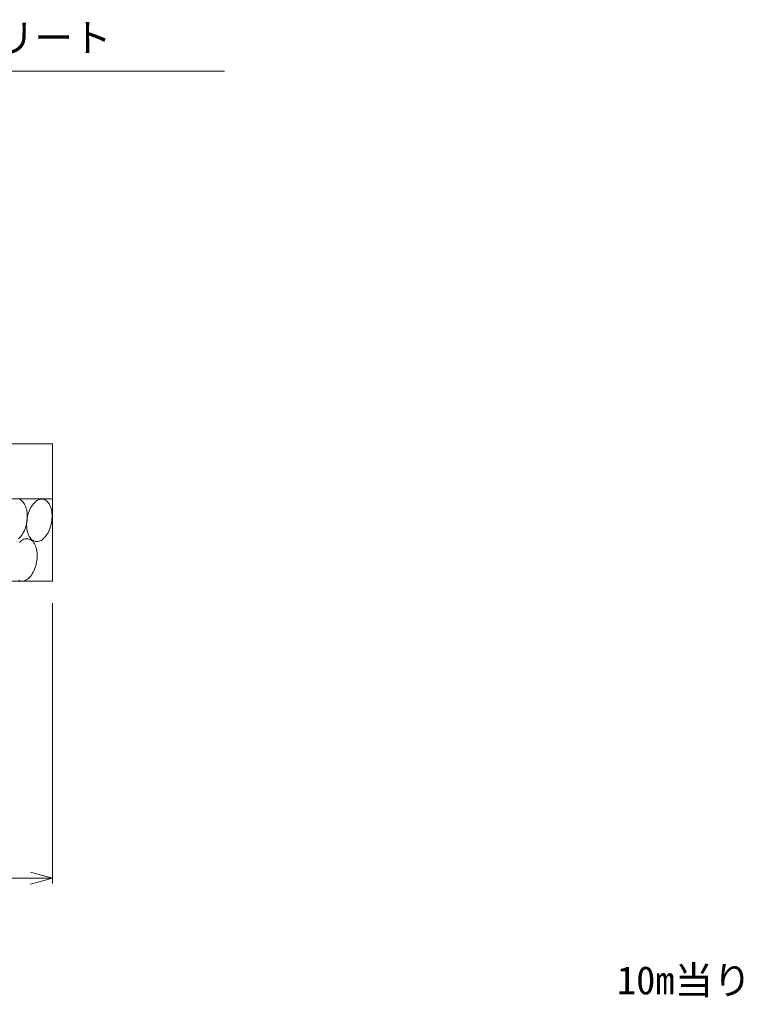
# Model space of a CAD drawing. Units: millimetres, scale not verified. Extents: x 0 to 252300, y 59400 to 118800.
# Drawn here: x 42063 to 48651, y 72455 to 81351 of the extents above; entities that cross this region are included whole.
import ezdxf
from ezdxf.enums import TextEntityAlignment as Align

# ---------------------------------------------------------------- set-up
doc = ezdxf.new("R2010")
doc.units = ezdxf.units.MM
doc.header["$LTSCALE"] = 300
for name, color, linetype, lineweight in [('0_2', 1, 'Continuous', 18), ('D-DCR', 7, 'Continuous', 18), ('D-STR', 1, 'Continuous', 18), ('D-STR-DIM', 7, 'Continuous', 18), ('D-STR-HTXT', 7, 'Continuous', 18)]:
    doc.layers.add(name, color=color, linetype=linetype, lineweight=lineweight)
doc.layers.add('D-MTR-TXT', color=1, linetype='Continuous')
doc.styles.add('ＭＳ ゴシック', font='')
doc.styles.get('ＭＳ ゴシック').set_extended_font_data('MS Gothic')

msp = doc.modelspace()

# ---------------------------------------------------------------- linework, layer by layer
at = {"layer": '0_2'}
for p, q in [((42162.9, 73594.3), (42362.9, 73540.7)), ((42362.9, 73540.7), (42162.9, 73487.1)), ((42362.9, 73540.7), (42162.9, 73540.7))]:
    msp.add_line(p, q, dxfattribs=at)
at = {"layer": 'D-DCR'}
for p, q in [((42070.5, 76981.4), (42061.3, 76985.3)), ((42079.3, 76976.1), (42070.5, 76981.4)), ((42087.7, 76969.5), (42079.3, 76976.1)), ((42095.5, 76961.5), (42087.7, 76969.5)), ((42102.7, 76952.2), (42095.5, 76961.5)), ((42109.2, 76941.8), (42102.7, 76952.2)), ((42197.7, 76955.4), (42188.6, 76945.3)), ((42207.1, 76964.2), (42197.7, 76955.4)), ((42216.9, 76971.8), (42207.1, 76964.2)), ((42226.8, 76978), (42216.9, 76971.8)), ((42236.9, 76982.8), (42226.8, 76978)), ((42247, 76986.2), (42236.9, 76982.8)), ((42257.1, 76988.2), (42247, 76986.2)), ((42267, 76988.7), (42257.1, 76988.2)), ((42276.8, 76987.7), (42267, 76988.7)), ((42286.3, 76985.3), (42276.8, 76987.7)), ((42295.5, 76981.4), (42286.3, 76985.3)), ((42304.3, 76976.1), (42295.5, 76981.4)), ((42312.7, 76969.5), (42304.3, 76976.1)), ((42320.5, 76961.5), (42312.7, 76969.5)), ((42327.7, 76952.2), (42320.5, 76961.5)), ((42334.2, 76941.8), (42327.7, 76952.2)), ((42115.1, 76930.2), (42109.2, 76941.8)), ((42120.2, 76917.7), (42115.1, 76930.2)), ((42124.6, 76904.2), (42120.2, 76917.7)), ((42128.1, 76889.8), (42124.6, 76904.2)), ((42130.8, 76874.8), (42128.1, 76889.8)), ((42132.7, 76859.1), (42130.8, 76874.8)), ((42144.7, 76864.3), (42139.7, 76848.3)), ((42150.4, 76879.7), (42144.7, 76864.3)), ((42156.8, 76894.5), (42150.4, 76879.7)), ((42163.9, 76908.6), (42156.8, 76894.5)), ((42171.6, 76921.8), (42163.9, 76908.6)), ((42179.8, 76934.1), (42171.6, 76921.8)), ((42188.6, 76945.3), (42179.8, 76934.1)), ((42340.1, 76930.2), (42334.2, 76941.8)), ((42345.2, 76917.7), (42340.1, 76930.2)), ((42349.6, 76904.2), (42345.2, 76917.7)), ((42353.1, 76889.8), (42349.6, 76904.2)), ((42355.8, 76874.8), (42353.1, 76889.8)), ((42357.7, 76859.1), (42355.8, 76874.8)), ((42125.4, 76759.5), (42128.7, 76776.1)), ((42128, 76781.6), (42127.2, 76764.9)), ((42129.6, 76798.4), (42128, 76781.6)), ((42128.7, 76776.1), (42131.3, 76793)), ((42132.2, 76815.2), (42129.6, 76798.4)), ((42131.3, 76793), (42132.9, 76809.8)), ((42135.5, 76831.9), (42132.2, 76815.2)), ((42133.6, 76843), (42132.7, 76859.1)), ((42132.9, 76809.8), (42133.7, 76826.5)), ((42133.7, 76826.5), (42133.6, 76843)), ((42139.7, 76848.3), (42135.5, 76831.9)), ((42350.4, 76759.5), (42353.7, 76776.1)), ((42353.7, 76776.1), (42356.3, 76793)), ((42356.3, 76793), (42357.9, 76809.8)), ((42358.6, 76843), (42357.7, 76859.1)), ((42357.9, 76809.8), (42358.7, 76826.5)), ((42358.7, 76826.5), (42358.6, 76843)), ((42097, 76682.7), (42104, 76696.8)), ((42104, 76696.8), (42110.5, 76711.6)), ((42110.5, 76711.6), (42116.2, 76727.1)), ((42116.2, 76727.1), (42121.2, 76743.1)), ((42121.2, 76743.1), (42125.4, 76759.5)), ((42127.2, 76764.9), (42127.3, 76748.4)), ((42127.3, 76748.4), (42128.2, 76732.2)), ((42128.2, 76732.2), (42130.1, 76716.6)), ((42130.1, 76716.6), (42132.8, 76701.5)), ((42132.8, 76701.5), (42136.3, 76687.2)), ((42136.3, 76687.2), (42140.7, 76673.7)), ((42322, 76682.7), (42329, 76696.8)), ((42329, 76696.8), (42335.5, 76711.6)), ((42335.5, 76711.6), (42341.2, 76727.1)), ((42341.2, 76727.1), (42346.2, 76743.1)), ((42346.2, 76743.1), (42350.4, 76759.5)), ((42053.8, 76627.2), (42063.2, 76636)), ((42072.1, 76604.2), (42062.7, 76595.4)), ((42063.2, 76636), (42072.3, 76646.1)), ((42081.9, 76611.8), (42072.1, 76604.2)), ((42072.3, 76646.1), (42081.1, 76657.3)), ((42081.1, 76657.3), (42089.3, 76669.5)), ((42091.8, 76618), (42081.9, 76611.8)), ((42089.3, 76669.5), (42097, 76682.7)), ((42101.9, 76622.8), (42091.8, 76618)), ((42112, 76626.2), (42101.9, 76622.8)), ((42122.1, 76628.2), (42112, 76626.2)), ((42132, 76628.7), (42122.1, 76628.2)), ((42141.8, 76627.7), (42132, 76628.7)), ((42140.7, 76673.7), (42145.8, 76661.1)), ((42151.3, 76625.3), (42141.8, 76627.7)), ((42145.8, 76661.1), (42151.7, 76649.6)), ((42160.5, 76621.4), (42151.3, 76625.3)), ((42151.7, 76649.6), (42158.2, 76639.1)), ((42158.2, 76639.1), (42165.4, 76629.9)), ((42169.3, 76616.1), (42160.5, 76621.4)), ((42165.4, 76629.9), (42173.2, 76621.9)), ((42177.7, 76609.5), (42169.3, 76616.1)), ((42173.2, 76621.9), (42181.6, 76615.2)), ((42185.5, 76601.5), (42177.7, 76609.5)), ((42181.6, 76615.2), (42190.4, 76610)), ((42192.7, 76592.2), (42185.5, 76601.5)), ((42190.4, 76610), (42199.6, 76606.1)), ((42199.6, 76606.1), (42209.1, 76603.6)), ((42209.1, 76603.6), (42218.9, 76602.7)), ((42218.9, 76602.7), (42228.8, 76603.2)), ((42228.8, 76603.2), (42238.9, 76605.1)), ((42238.9, 76605.1), (42249, 76608.5)), ((42249, 76608.5), (42259.1, 76613.4)), ((42259.1, 76613.4), (42269, 76619.6)), ((42269, 76619.6), (42278.8, 76627.2)), ((42278.8, 76627.2), (42288.2, 76636)), ((42288.2, 76636), (42297.3, 76646.1)), ((42297.3, 76646.1), (42306.1, 76657.3)), ((42306.1, 76657.3), (42314.3, 76669.5)), ((42314.3, 76669.5), (42322, 76682.7)), ((42199.2, 76581.8), (42192.7, 76592.2)), ((42205.1, 76570.2), (42199.2, 76581.8)), ((42210.2, 76557.7), (42205.1, 76570.2)), ((42214.6, 76544.2), (42210.2, 76557.7)), ((42218.1, 76529.8), (42214.6, 76544.2)), ((42220.8, 76514.8), (42218.1, 76529.8)), ((42222.7, 76499.1), (42220.8, 76514.8)), ((42218.7, 76416.1), (42221.3, 76433)), ((42221.3, 76433), (42222.9, 76449.8)), ((42223.6, 76483), (42222.7, 76499.1)), ((42222.9, 76449.8), (42223.7, 76466.5)), ((42223.7, 76466.5), (42223.6, 76483)), ((42187, 76322.7), (42194, 76336.8)), ((42194, 76336.8), (42200.5, 76351.6)), ((42200.5, 76351.6), (42206.2, 76367.1)), ((42206.2, 76367.1), (42211.2, 76383.1)), ((42211.2, 76383.1), (42215.4, 76399.5)), ((42215.4, 76399.5), (42218.7, 76416.1)), ((42055.4, 76250), (42064.6, 76246.1)), ((42064.6, 76246.1), (42074.1, 76243.6)), ((42074.1, 76243.6), (42083.9, 76242.7)), ((42083.9, 76242.7), (42093.8, 76243.2)), ((42093.8, 76243.2), (42103.9, 76245.1)), ((42103.9, 76245.1), (42114, 76248.5)), ((42114, 76248.5), (42124.1, 76253.4)), ((42124.1, 76253.4), (42134, 76259.6)), ((42134, 76259.6), (42143.8, 76267.2)), ((42143.8, 76267.2), (42153.2, 76276)), ((42153.2, 76276), (42162.3, 76286.1)), ((42162.3, 76286.1), (42171.1, 76297.3)), ((42171.1, 76297.3), (42179.3, 76309.5)), ((42179.3, 76309.5), (42187, 76322.7))]:
    msp.add_line(p, q, dxfattribs=at)
at = {"layer": 'D-STR'}
for p, q in [((35412.9, 77490.7), (42362.9, 77490.7)), ((42362.9, 77490.7), (42362.9, 76240.7)), ((35412.9, 76990.7), (42362.9, 76990.7)), ((35412.9, 76240.7), (42362.9, 76240.7))]:
    msp.add_line(p, q, dxfattribs=at)
at = {"layer": 'D-STR-DIM'}
for p, q in [((42362.9, 76040.7), (42362.9, 73490.7)), ((35612.9, 73540.7), (42162.9, 73540.7))]:
    msp.add_line(p, q, dxfattribs=at)
at = {"layer": 'D-STR-HTXT'}
msp.add_line((39779.5, 80880.9), (43928.2, 80880.9), dxfattribs=at)

# ---------------------------------------------------------------- texts
at = {"layer": 'D-MTR-TXT', "style": 'ＭＳ ゴシック'}
msp.add_text('10m当り', height=256.6, dxfattribs=at).set_placement((47500.1, 72406.6), align=Align.BOTTOM_LEFT)
at = {"layer": 'D-STR-HTXT', "color": 1, "style": 'ＭＳ ゴシック'}
msp.add_text('止水コンクリート', height=256.6, dxfattribs=at).set_placement((40099.5, 80980.9), align=Align.BOTTOM_LEFT)

doc.saveas('drawing.dxf')
